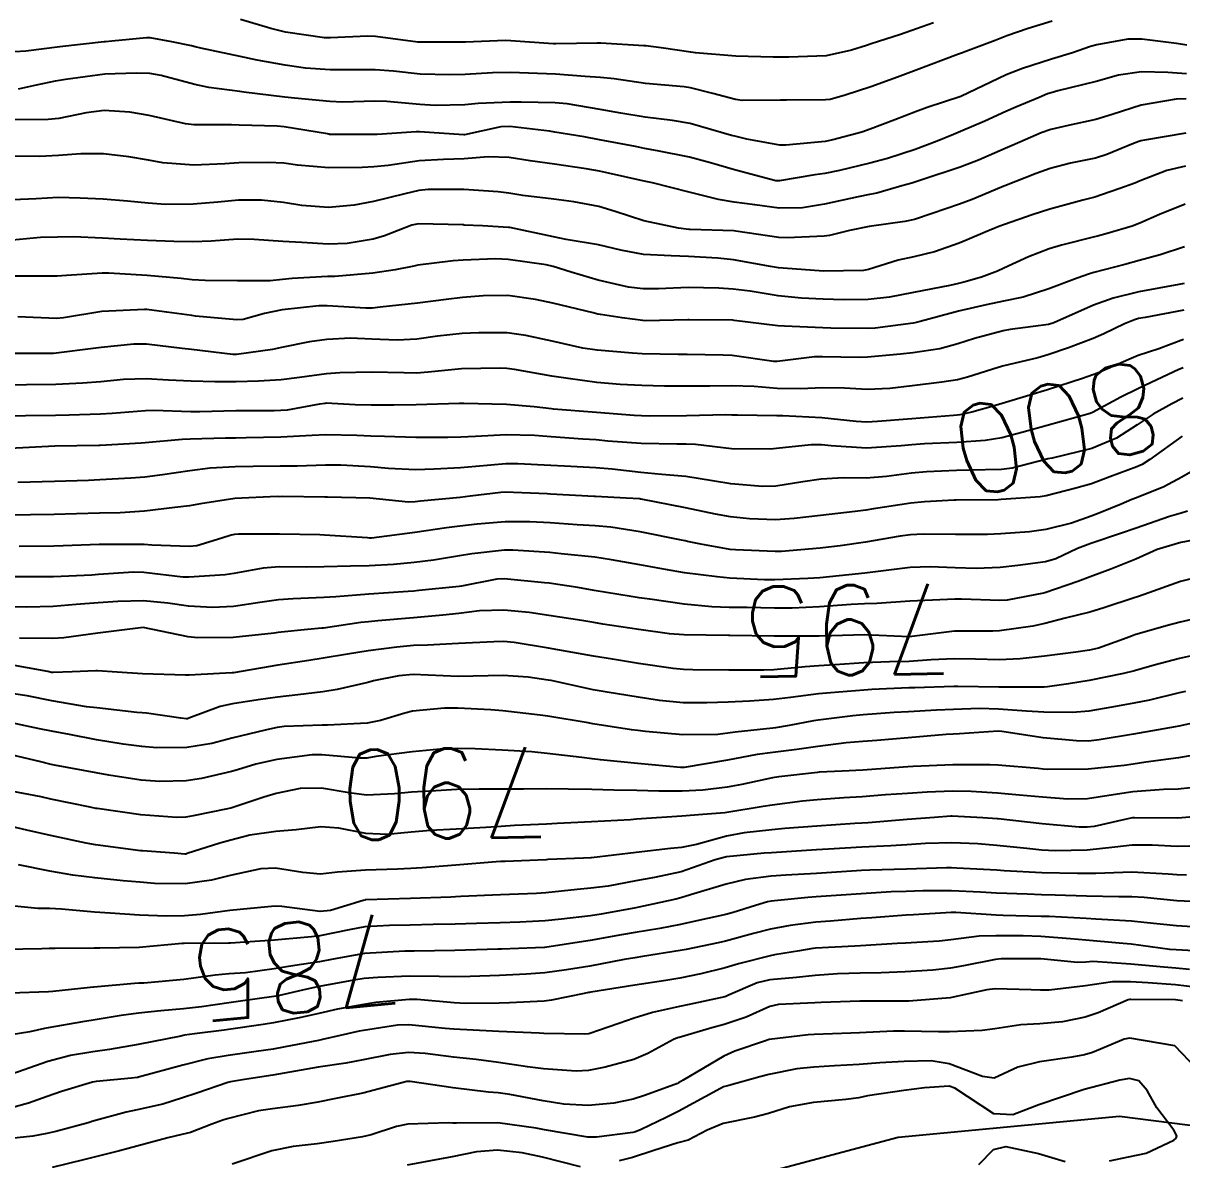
# Model space of a CAD drawing. Header units: metres. Extents: x 307586 to 320046, y 7427249 to 7434250.
# Drawn here: x 319372 to 319423.4, y 7429033.7 to 7429084.1 of the extents above; entities that cross this region are included whole.
import ezdxf
from ezdxf.enums import TextEntityAlignment as Align

# ---------------------------------------------------------------- set-up
doc = ezdxf.new("R2010")
doc.units = ezdxf.units.M
doc.header["$MEASUREMENT"] = 0
for name, color, linetype in [('Cotas', 45, 'Continuous'), ('Curvas de Nivel 1m', 11, 'Continuous'), ('Curvas de Nivel 5m', 15, 'Continuous'), ('Hidrografia', 140, 'Continuous')]:
    doc.layers.add(name, color=color, linetype=linetype)
doc.styles.add('Style-STANDARD', font='STANDARD.shx')

msp = doc.modelspace()

# ---------------------------------------------------------------- linework, layer by layer
at = {"layer": 'Curvas de Nivel 1m', "flags": 128}
for points, elevation in [([(319417.654, 7429084.199), (319416.594, 7429083.885), (319415.644, 7429083.554), (319415.133, 7429083.355), (319413.831, 7429082.867), (319413.632, 7429082.793), (319413.503, 7429082.743), (319411.624, 7429082.034), (319410.798, 7429081.722), (319409.617, 7429081.29), (319408.475, 7429080.927), (319407.81, 7429080.737), (319407.609, 7429080.709), (319405.869, 7429080.697), (319405.609, 7429080.694), (319403.905, 7429080.689), (319403.609, 7429080.736), (319402.603, 7429081), (319401.615, 7429081.247), (319401.339, 7429081.29), (319399.617, 7429081.446), (319398.219, 7429081.651), (319397.619, 7429081.703), (319396.938, 7429081.748), (319395.621, 7429081.852), (319394.428, 7429081.905), (319393.621, 7429081.923), (319392.828, 7429081.91), (319391.62, 7429081.841), (319390.937, 7429081.82), (319389.62, 7429081.858), (319388.434, 7429081.981), (319387.622, 7429082.051), (319386.76, 7429082.05), (319385.621, 7429082.053), (319384.528, 7429082.123), (319383.623, 7429082.246), (319382.389, 7429082.479), (319381.627, 7429082.638), (319379.884, 7429083.014), (319379.631, 7429083.072), (319379.465, 7429083.107), (319378.595, 7429083.286), (319377.635, 7429083.464), (319377.468, 7429083.468), (319375.937, 7429083.317), (319375.66, 7429083.292), (319375.633, 7429083.292), (319375.598, 7429083.286), (319373.63, 7429083.065), (319372.122, 7429082.871), (319371.628, 7429082.846)], 812), ([(319412.401, 7429084.133), (319411.648, 7429083.872), (319410.929, 7429083.612), (319409.637, 7429083.193), (319409.419, 7429083.13), (319408.76, 7429082.923), (319407.63, 7429082.671), (319405.977, 7429082.609), (319405.629, 7429082.614), (319405.279, 7429082.615), (319403.63, 7429082.649), (319401.841, 7429082.797), (319401.631, 7429082.827), (319400.306, 7429083.023), (319399.634, 7429083.112), (319399.549, 7429083.116), (319397.635, 7429083.228), (319397.466, 7429083.232), (319395.635, 7429083.196), (319395.518, 7429083.198), (319393.636, 7429083.339), (319393.408, 7429083.341), (319391.635, 7429083.28), (319391.491, 7429083.276), (319389.635, 7429083.269), (319389.511, 7429083.276), (319387.638, 7429083.531), (319387.285, 7429083.537), (319385.637, 7429083.46), (319385.371, 7429083.47), (319383.64, 7429083.722), (319382.997, 7429083.882), (319381.648, 7429084.276)], 813), ([(319423.639, 7429083.148), (319423.172, 7429083.215), (319421.642, 7429083.408), (319421.015, 7429083.404), (319419.638, 7429083.151), (319419.357, 7429083.075), (319418.558, 7429082.806), (319417.63, 7429082.518), (319416.346, 7429082.112), (319415.623, 7429081.825), (319413.613, 7429080.86), (319412.117, 7429080.371), (319411.602, 7429080.181), (319410.674, 7429079.822), (319409.59, 7429079.411), (319409.218, 7429079.286), (319407.928, 7429078.935), (319407.582, 7429078.873), (319405.84, 7429078.698), (319405.58, 7429078.704), (319404.12, 7429078.975), (319403.585, 7429079.098), (319403.429, 7429079.139), (319401.593, 7429079.663), (319400.819, 7429079.794), (319399.597, 7429079.952), (319398.517, 7429080.128), (319397.601, 7429080.288), (319396.145, 7429080.535), (319395.605, 7429080.585), (319394.099, 7429080.61), (319393.605, 7429080.612), (319392.184, 7429080.545), (319391.603, 7429080.494), (319390.279, 7429080.467), (319389.603, 7429080.511), (319388.139, 7429080.638), (319387.605, 7429080.649), (319386.185, 7429080.614), (319385.604, 7429080.634), (319384.045, 7429080.784), (319383.607, 7429080.838), (319381.8, 7429081.059), (319381.61, 7429081.081), (319380.24, 7429081.264), (319379.614, 7429081.388), (319378.127, 7429081.801), (319377.619, 7429081.882), (319377.022, 7429081.902), (319375.618, 7429081.859), (319373.884, 7429081.614), (319373.615, 7429081.573), (319373.425, 7429081.542), (319372.583, 7429081.36), (319371.786, 7429081.193)], 811), ([(319423.613, 7429080.765), (319423.163, 7429080.747), (319421.61, 7429080.477), (319420.322, 7429080.066), (319419.603, 7429079.835), (319418.365, 7429079.573), (319417.599, 7429079.401), (319417.171, 7429079.25), (319416.22, 7429078.834), (319415.78, 7429078.639), (319415.58, 7429078.55), (319414.392, 7429078.034), (319413.572, 7429077.721), (319411.834, 7429077.154), (319411.565, 7429077.064), (319411.433, 7429077.023), (319410.996, 7429076.896), (319409.888, 7429076.578), (319409.559, 7429076.507), (319409.047, 7429076.407), (319407.554, 7429076.08), (319406.578, 7429075.924), (319405.552, 7429075.914), (319404.475, 7429076.05), (319403.555, 7429076.176), (319402.852, 7429076.286), (319401.559, 7429076.618), (319399.934, 7429077.026), (319399.564, 7429077.111), (319397.977, 7429077.464), (319397.568, 7429077.547), (319396.981, 7429077.654), (319395.571, 7429077.867), (319394.492, 7429078.011), (319393.573, 7429078.149), (319392.638, 7429078.184), (319391.573, 7429078.1), (319390.646, 7429078.065), (319389.571, 7429078.001), (319388.204, 7429077.805), (319387.568, 7429077.738), (319387.038, 7429077.716), (319385.568, 7429077.69), (319384.168, 7429077.82), (319383.57, 7429077.9), (319382.873, 7429077.934), (319381.57, 7429077.921), (319380.944, 7429077.881), (319379.568, 7429077.812), (319378.196, 7429077.917), (319377.57, 7429078.031), (319376.696, 7429078.185), (319375.573, 7429078.319), (319374.558, 7429078.321), (319373.572, 7429078.251), (319372.724, 7429078.206), (319371.571, 7429078.217)], 809), ([(319423.598, 7429079.243), (319421.755, 7429078.928), (319421.594, 7429078.896), (319421.5, 7429078.865), (319421.271, 7429078.773), (319420.086, 7429078.284), (319419.583, 7429078.131), (319418.481, 7429077.905), (319417.576, 7429077.667), (319416.954, 7429077.441), (319415.564, 7429076.905), (319415.517, 7429076.887), (319415.409, 7429076.842), (319414.118, 7429076.294), (319413.555, 7429076.082), (319412.34, 7429075.667), (319411.548, 7429075.409), (319411.126, 7429075.315), (319409.545, 7429075.094), (319408.664, 7429074.923), (319407.775, 7429074.701), (319407.539, 7429074.666), (319405.903, 7429074.591), (319405.538, 7429074.611), (319403.629, 7429074.891), (319403.542, 7429074.899), (319401.593, 7429074.959), (319401.542, 7429074.964), (319401.084, 7429075.015), (319399.546, 7429075.34), (319398.267, 7429075.766), (319397.552, 7429075.979), (319396.437, 7429076.188), (319395.555, 7429076.302), (319394.177, 7429076.474), (319393.558, 7429076.568), (319393.08, 7429076.629), (319391.559, 7429076.733), (319389.971, 7429076.733), (319389.558, 7429076.686), (319388.939, 7429076.542), (319387.553, 7429076.205), (319386.696, 7429076.044), (319385.55, 7429075.932), (319384.368, 7429076.029), (319383.552, 7429076.163), (319382.571, 7429076.257), (319381.553, 7429076.257), (319380.636, 7429076.175), (319379.551, 7429076.078), (319378.323, 7429076.066), (319377.545, 7429076.131), (319376.632, 7429076.224), (319375.548, 7429076.304), (319374.53, 7429076.353), (319373.548, 7429076.375), (319372.574, 7429076.328), (319371.547, 7429076.281)], 808), ([(319423.578, 7429077.767), (319422.754, 7429077.574), (319421.568, 7429077.113), (319421.324, 7429077.015), (319420.658, 7429076.779), (319419.854, 7429076.493), (319419.559, 7429076.401), (319419.02, 7429076.261), (319417.553, 7429075.859), (319416.773, 7429075.606), (319415.546, 7429075.187), (319415.293, 7429075.095), (319414.684, 7429074.849), (319413.89, 7429074.504), (319413.535, 7429074.352), (319412.443, 7429073.963), (319411.526, 7429073.747), (319410.823, 7429073.597), (319409.517, 7429073.181), (319409.287, 7429073.143), (319407.516, 7429073.118), (319407.329, 7429073.129), (319405.518, 7429073.267), (319405.162, 7429073.32), (319403.522, 7429073.61), (319402.829, 7429073.685), (319401.524, 7429073.766), (319400.75, 7429073.792), (319399.525, 7429073.847), (319398.523, 7429074.05), (319397.531, 7429074.28), (319396.09, 7429074.519), (319395.536, 7429074.628), (319393.591, 7429075.05), (319393.542, 7429075.055), (319392.384, 7429075.117), (319391.573, 7429075.159), (319391.543, 7429075.161), (319391.512, 7429075.161), (319389.544, 7429075.21), (319389.243, 7429075.154), (319388.033, 7429074.674), (319387.533, 7429074.537), (319386.378, 7429074.344), (319385.53, 7429074.31), (319384.362, 7429074.38), (319383.531, 7429074.422), (319382.253, 7429074.518), (319381.532, 7429074.539), (319380.35, 7429074.442), (319379.53, 7429074.407), (319378.68, 7429074.432), (319377.525, 7429074.469), (319376.312, 7429074.525), (319375.525, 7429074.573), (319374.231, 7429074.628), (319373.526, 7429074.626), (319372.778, 7429074.604), (319371.524, 7429074.493)], 807), ([(319423.556, 7429076.08), (319422.424, 7429075.629), (319421.548, 7429075.238), (319421.208, 7429075.111), (319420.104, 7429074.784), (319419.666, 7429074.664), (319419.541, 7429074.636), (319418.08, 7429074.266), (319417.532, 7429074.102), (319416.608, 7429073.748), (319415.519, 7429073.251), (319415.241, 7429073.118), (319414.522, 7429072.85), (319413.745, 7429072.623), (319413.51, 7429072.566), (319413.121, 7429072.478), (319411.506, 7429072.164), (319410.443, 7429071.961), (319409.502, 7429071.852), (319408.413, 7429071.838), (319407.502, 7429071.863), (319406.54, 7429071.912), (319405.503, 7429072.018), (319404.259, 7429072.219), (319403.506, 7429072.315), (319402.873, 7429072.356), (319401.507, 7429072.384), (319400.2, 7429072.33), (319399.506, 7429072.325), (319398.869, 7429072.402), (319397.509, 7429072.71), (319396.317, 7429073.072), (319395.516, 7429073.317), (319395.214, 7429073.386), (319393.521, 7429073.636), (319392.967, 7429073.662), (319391.52, 7429073.598), (319391.085, 7429073.569), (319389.516, 7429073.373), (319389.331, 7429073.338), (319388.511, 7429073.165), (319387.511, 7429073.018), (319385.825, 7429072.882), (319385.51, 7429072.869), (319383.934, 7429072.791), (319383.508, 7429072.737), (319382.962, 7429072.683), (319381.507, 7429072.685), (319380.077, 7429072.695), (319379.508, 7429072.729), (319379.017, 7429072.786), (319377.509, 7429072.914), (319375.799, 7429073.028), (319375.51, 7429073.028), (319373.922, 7429072.923), (319373.508, 7429072.896), (319373.046, 7429072.885), (319371.508, 7429072.896)], 806), ([(319423.511, 7429072.563), (319423.288, 7429072.52), (319421.507, 7429072.19), (319420.368, 7429071.918), (319419.501, 7429071.601), (319417.733, 7429070.816), (319417.492, 7429070.748), (319415.8, 7429070.525), (319415.487, 7429070.465), (319414.211, 7429070.124), (319413.478, 7429069.89), (319412.678, 7429069.669), (319411.472, 7429069.484), (319410.938, 7429069.429), (319409.469, 7429069.298), (319409.098, 7429069.286), (319407.469, 7429069.317), (319407.109, 7429069.303), (319405.465, 7429069.106), (319405.318, 7429069.109), (319403.469, 7429069.362), (319403.068, 7429069.387), (319401.469, 7429069.414), (319401.066, 7429069.417), (319399.469, 7429069.445), (319399.039, 7429069.467), (319397.471, 7429069.599), (319396.837, 7429069.702), (319395.477, 7429070.003), (319394.31, 7429070.263), (319393.482, 7429070.375), (319392.221, 7429070.38), (319391.481, 7429070.347), (319390.391, 7429070.229), (319389.477, 7429070.101), (319388.59, 7429070.049), (319387.477, 7429070.097), (319386.53, 7429070.136), (319385.476, 7429070.083), (319384.705, 7429069.977), (319383.47, 7429069.719), (319383.061, 7429069.634), (319381.465, 7429069.42), (319381.298, 7429069.419), (319379.468, 7429069.636), (319379.059, 7429069.686), (319377.471, 7429069.866), (319376.912, 7429069.865), (319375.469, 7429069.722), (319375.115, 7429069.677), (319373.465, 7429069.473), (319373.342, 7429069.465), (319371.464, 7429069.456)], 804), ([(319423.499, 7429071.38), (319421.79, 7429071.06), (319421.495, 7429071.007), (319421.309, 7429070.958), (319420.874, 7429070.776), (319419.948, 7429070.325), (319419.486, 7429070.131), (319418.384, 7429069.714), (319417.472, 7429069.393), (319417.024, 7429069.27), (319415.464, 7429068.903), (319415.416, 7429068.888), (319415.267, 7429068.842), (319413.91, 7429068.404), (319413.457, 7429068.29), (319412.767, 7429068.182), (319411.454, 7429068.017), (319410.452, 7429067.901), (319409.452, 7429067.863), (319408.451, 7429067.923), (319407.453, 7429067.938), (319406.509, 7429067.892), (319405.452, 7429067.911), (319404.436, 7429067.987), (319403.453, 7429068.019), (319402.465, 7429068.007), (319401.453, 7429068.005), (319400.459, 7429068.014), (319399.453, 7429068.036), (319398.496, 7429068.087), (319397.454, 7429068.178), (319396.186, 7429068.342), (319395.457, 7429068.454), (319393.806, 7429068.75), (319393.46, 7429068.793), (319393.166, 7429068.811), (319391.459, 7429068.781), (319389.973, 7429068.629), (319389.457, 7429068.588), (319388.897, 7429068.598), (319387.457, 7429068.629), (319386.056, 7429068.595), (319385.456, 7429068.55), (319384.27, 7429068.397), (319383.454, 7429068.292), (319382.444, 7429068.227), (319381.452, 7429068.204), (319380.505, 7429068.207), (319379.452, 7429068.226), (319378.447, 7429068.28), (319377.453, 7429068.341), (319376.456, 7429068.307), (319375.452, 7429068.207), (319374.64, 7429068.139), (319373.45, 7429068.085), (319372.156, 7429068.065), (319371.45, 7429068.06)], 803), ([(319423.486, 7429070.081), (319422.395, 7429069.669), (319421.479, 7429069.364), (319421.056, 7429069.195), (319420.11, 7429068.784), (319419.666, 7429068.592), (319419.469, 7429068.509), (319419.014, 7429068.345), (319417.453, 7429067.846), (319416.667, 7429067.611), (319415.447, 7429067.238), (319415.143, 7429067.146), (319414.094, 7429066.853), (319413.57, 7429066.731), (319413.441, 7429066.716), (319413.287, 7429066.708), (319411.44, 7429066.558), (319409.905, 7429066.438), (319409.438, 7429066.415), (319408.966, 7429066.445), (319407.44, 7429066.602), (319405.712, 7429066.685), (319405.44, 7429066.687), (319403.703, 7429066.715), (319403.44, 7429066.728), (319403.188, 7429066.731), (319401.44, 7429066.697), (319399.786, 7429066.68), (319399.439, 7429066.685), (319399.115, 7429066.71), (319397.441, 7429066.841), (319395.536, 7429066.985), (319395.442, 7429066.997), (319394.671, 7429067.088), (319393.444, 7429067.201), (319391.556, 7429067.24), (319391.444, 7429067.239), (319391.343, 7429067.232), (319389.443, 7429067.184), (319388.443, 7429067.165), (319387.443, 7429067.166), (319386.735, 7429067.187), (319385.443, 7429067.251), (319385.399, 7429067.244), (319385.157, 7429067.203), (319383.71, 7429066.947), (319383.44, 7429066.924), (319383.135, 7429066.92), (319381.44, 7429066.911), (319379.841, 7429066.864), (319379.437, 7429066.863), (319377.802, 7429066.93), (319377.437, 7429066.919), (319375.952, 7429066.798), (319375.435, 7429066.771), (319374.045, 7429066.723), (319373.433, 7429066.71), (319372.101, 7429066.692), (319371.433, 7429066.679)], 802), ([(319423.474, 7429068.821), (319423.278, 7429068.743), (319422.06, 7429068.165), (319421.46, 7429067.889), (319420.707, 7429067.525), (319419.444, 7429066.836), (319419.34, 7429066.792), (319417.437, 7429066.265), (319416.309, 7429065.956), (319415.432, 7429065.722), (319414.683, 7429065.594), (319413.429, 7429065.512), (319411.992, 7429065.445), (319411.428, 7429065.405), (319410.962, 7429065.361), (319409.426, 7429065.263), (319407.85, 7429065.356), (319407.427, 7429065.398), (319406.974, 7429065.398), (319405.426, 7429065.24), (319405.169, 7429065.219), (319403.425, 7429065.234), (319401.836, 7429065.413), (319401.427, 7429065.436), (319401.011, 7429065.43), (319399.427, 7429065.459), (319397.949, 7429065.574), (319397.429, 7429065.621), (319396.832, 7429065.663), (319395.43, 7429065.766), (319394.697, 7429065.821), (319393.43, 7429065.849), (319392.079, 7429065.77), (319391.429, 7429065.741), (319390.839, 7429065.725), (319389.429, 7429065.724), (319388.03, 7429065.772), (319387.429, 7429065.791), (319386.801, 7429065.815), (319385.429, 7429065.845), (319384.823, 7429065.812), (319383.428, 7429065.742), (319381.897, 7429065.712), (319381.427, 7429065.707), (319380.987, 7429065.694), (319379.419, 7429065.659), (319379.052, 7429065.642), (319377.416, 7429065.499), (319377.231, 7429065.486), (319375.414, 7429065.374), (319375.358, 7429065.376), (319373.413, 7429065.34), (319371.412, 7429065.238)], 801), ([(319423.433, 7429065.796), (319422.002, 7429064.761), (319421.648, 7429064.538), (319421.418, 7429064.436), (319420.213, 7429063.98), (319419.406, 7429063.681), (319418.716, 7429063.487), (319417.398, 7429063.143), (319417.122, 7429063.098), (319415.395, 7429062.975), (319415.266, 7429062.97), (319413.394, 7429062.952), (319413.309, 7429062.947), (319411.99, 7429062.881), (319411.392, 7429062.821), (319409.736, 7429062.56), (319409.389, 7429062.501), (319408.913, 7429062.442), (319407.386, 7429062.271), (319406.207, 7429062.13), (319405.384, 7429062.081), (319404.23, 7429062.126), (319403.385, 7429062.206), (319402.718, 7429062.321), (319401.389, 7429062.602), (319399.429, 7429062.993), (319399.393, 7429063.001), (319399.366, 7429063.004), (319398.759, 7429063.04), (319397.394, 7429063.109), (319397.341, 7429063.113), (319395.395, 7429063.221), (319395.249, 7429063.227), (319393.396, 7429063.305), (319393.203, 7429063.296), (319391.831, 7429063.123), (319391.392, 7429063.073), (319389.633, 7429062.905), (319389.39, 7429062.878), (319389.104, 7429062.868), (319387.391, 7429063.034), (319385.512, 7429063.078), (319385.392, 7429063.077), (319383.506, 7429063.105), (319383.392, 7429063.103), (319383.276, 7429063.106), (319381.391, 7429063.02), (319379.871, 7429062.782), (319379.387, 7429062.693), (319378.725, 7429062.619), (319377.385, 7429062.468), (319376.304, 7429062.391), (319375.383, 7429062.366), (319374.375, 7429062.338), (319373.383, 7429062.313), (319372.323, 7429062.296), (319371.382, 7429062.282)], 799), ([(319423.903, 7429064.248), (319423.411, 7429063.964), (319422.61, 7429063.547), (319421.397, 7429063.057), (319421.189, 7429062.979), (319420.729, 7429062.777), (319419.781, 7429062.394), (319419.387, 7429062.244), (319418.517, 7429061.936), (319417.381, 7429061.641), (319416.661, 7429061.547), (319415.379, 7429061.46), (319414.792, 7429061.433), (319413.379, 7429061.423), (319411.939, 7429061.442), (319411.378, 7429061.414), (319410.923, 7429061.349), (319409.375, 7429061.086), (319408.259, 7429060.927), (319407.478, 7429060.832), (319407.371, 7429060.821), (319405.65, 7429060.676), (319405.369, 7429060.669), (319403.606, 7429060.741), (319403.37, 7429060.763), (319402.07, 7429061), (319401.483, 7429061.118), (319401.374, 7429061.141), (319401.213, 7429061.173), (319399.378, 7429061.538), (319398.079, 7429061.749), (319397.38, 7429061.813), (319396.587, 7429061.862), (319395.382, 7429061.94), (319394.481, 7429061.99), (319393.382, 7429061.993), (319392.149, 7429061.887), (319391.38, 7429061.799), (319390.792, 7429061.723), (319389.377, 7429061.516), (319387.465, 7429061.27), (319387.374, 7429061.269), (319387.282, 7429061.273), (319385.375, 7429061.395), (319385.171, 7429061.406), (319383.375, 7429061.448), (319381.562, 7429061.434), (319381.375, 7429061.423), (319381.23, 7429061.396), (319380.814, 7429061.256), (319379.707, 7429060.928), (319379.367, 7429060.888), (319377.704, 7429060.959), (319377.368, 7429060.976), (319375.698, 7429060.987), (319375.368, 7429060.981), (319373.782, 7429060.92), (319373.367, 7429060.914), (319371.831, 7429060.898)], 798), ([(319423.669, 7429062.458), (319423.389, 7429062.378), (319422.861, 7429062.221), (319421.382, 7429061.711), (319420.686, 7429061.47), (319419.375, 7429061.031), (319418.79, 7429060.799), (319417.831, 7429060.348), (319417.364, 7429060.213), (319416.143, 7429060.05), (319415.36, 7429059.962), (319414.294, 7429059.915), (319413.359, 7429059.945), (319412.249, 7429059.987), (319411.359, 7429059.961), (319410.41, 7429059.847), (319409.355, 7429059.705), (319408.644, 7429059.631), (319407.351, 7429059.506), (319406.826, 7429059.47), (319405.35, 7429059.415), (319404.896, 7429059.418), (319403.351, 7429059.493), (319402.794, 7429059.546), (319401.354, 7429059.732), (319400.506, 7429059.868), (319399.359, 7429060.083), (319398.108, 7429060.302), (319397.363, 7429060.413), (319395.867, 7429060.574), (319395.366, 7429060.62), (319393.728, 7429060.736), (319393.367, 7429060.731), (319391.916, 7429060.57), (319391.363, 7429060.48), (319390.214, 7429060.288), (319389.358, 7429060.18), (319388.432, 7429060.089), (319387.356, 7429060.042), (319386.519, 7429060.025), (319385.355, 7429059.99), (319384.581, 7429059.981), (319383.354, 7429059.989), (319382.646, 7429059.939), (319381.35, 7429059.699), (319380.965, 7429059.638), (319379.347, 7429059.527), (319379.086, 7429059.535), (319377.35, 7429059.743), (319376.899, 7429059.755), (319375.348, 7429059.647), (319375.043, 7429059.628), (319373.346, 7429059.547), (319373.147, 7429059.542), (319371.346, 7429059.552)], 797), ([(319424.774, 7429061.331), (319423.376, 7429061.077), (319422.32, 7429060.756), (319421.369, 7429060.337), (319420.259, 7429059.886), (319419.354, 7429059.552), (319418.805, 7429059.344), (319417.343, 7429058.833), (319417.279, 7429058.821), (319415.66, 7429058.517), (319415.339, 7429058.491), (319413.635, 7429058.562), (319413.34, 7429058.56), (319413.02, 7429058.545), (319411.339, 7429058.471), (319409.876, 7429058.366), (319409.337, 7429058.343), (319408.736, 7429058.318), (319407.336, 7429058.209), (319406.129, 7429058.158), (319405.335, 7429058.157), (319404.123, 7429058.184), (319403.335, 7429058.191), (319402.56, 7429058.216), (319401.336, 7429058.327), (319399.813, 7429058.55), (319399.339, 7429058.622), (319398.981, 7429058.677), (319397.342, 7429058.948), (319396.613, 7429059.067), (319395.346, 7429059.261), (319395.141, 7429059.287), (319393.348, 7429059.459), (319393.013, 7429059.44), (319391.449, 7429059.128), (319391.343, 7429059.112), (319389.554, 7429058.935), (319389.341, 7429058.914), (319389.083, 7429058.896), (319387.339, 7429058.782), (319385.872, 7429058.66), (319385.337, 7429058.625), (319383.977, 7429058.573), (319383.336, 7429058.526), (319382.504, 7429058.402), (319381.333, 7429058.238), (319380.405, 7429058.187), (319379.333, 7429058.25), (319378.423, 7429058.373), (319377.335, 7429058.475), (319376.199, 7429058.446), (319375.334, 7429058.39), (319374.348, 7429058.315), (319373.332, 7429058.235), (319372.167, 7429058.194), (319371.331, 7429058.209)], 796), ([(319424.305, 7429057.764), (319423.335, 7429057.535), (319422.714, 7429057.368), (319421.326, 7429056.967), (319421.179, 7429056.917), (319420.823, 7429056.775), (319419.723, 7429056.382), (319419.318, 7429056.287), (319418.718, 7429056.2), (319417.315, 7429056.028), (319416.238, 7429055.906), (319415.313, 7429055.871), (319414.266, 7429055.898), (319413.313, 7429055.913), (319412.294, 7429055.857), (319411.312, 7429055.791), (319410.44, 7429055.771), (319409.311, 7429055.732), (319408.016, 7429055.635), (319407.309, 7429055.595), (319406.696, 7429055.559), (319405.308, 7429055.427), (319404.869, 7429055.403), (319403.307, 7429055.401), (319401.721, 7429055.418), (319401.307, 7429055.434), (319400.839, 7429055.483), (319399.31, 7429055.704), (319398.151, 7429055.888), (319397.313, 7429056.026), (319396.147, 7429056.24), (319395.316, 7429056.387), (319393.785, 7429056.628), (319393.319, 7429056.671), (319392.882, 7429056.67), (319391.317, 7429056.587), (319389.942, 7429056.518), (319389.316, 7429056.493), (319388.582, 7429056.427), (319387.314, 7429056.26), (319386.386, 7429056.115), (319385.31, 7429055.937), (319384.675, 7429055.84), (319383.307, 7429055.621), (319381.339, 7429055.286), (319381.303, 7429055.282), (319381.273, 7429055.28), (319380.714, 7429055.256), (319379.372, 7429055.189), (319379.292, 7429055.184), (319379.2, 7429055.179), (319377.292, 7429055.24), (319376.175, 7429055.311), (319375.294, 7429055.382), (319375.232, 7429055.382), (319374.176, 7429055.331), (319373.335, 7429055.297), (319373.293, 7429055.302), (319373.26, 7429055.308), (319373.101, 7429055.343), (319371.298, 7429055.679)], 794), ([(319423.979, 7429056.071), (319423.315, 7429055.924), (319422.184, 7429055.629), (319421.309, 7429055.377), (319420.828, 7429055.254), (319419.305, 7429054.953), (319418.392, 7429054.804), (319417.448, 7429054.67), (319417.3, 7429054.657), (319415.491, 7429054.647), (319415.3, 7429054.648), (319413.476, 7429054.682), (319413.3, 7429054.68), (319411.56, 7429054.625), (319411.299, 7429054.616), (319409.663, 7429054.541), (319409.297, 7429054.516), (319407.821, 7429054.406), (319407.294, 7429054.353), (319406.048, 7429054.196), (319405.29, 7429054.108), (319404.227, 7429054.033), (319403.288, 7429053.981), (319402.333, 7429053.949), (319401.287, 7429053.963), (319400.244, 7429054.065), (319399.291, 7429054.208), (319397.921, 7429054.424), (319397.295, 7429054.538), (319395.437, 7429054.942), (319395.301, 7429054.968), (319394.407, 7429055.089), (319393.304, 7429055.168), (319391.303, 7429055.13), (319389.303, 7429055.208), (319388.676, 7429055.159), (319387.547, 7429054.928), (319387.298, 7429054.865), (319385.941, 7429054.545), (319385.292, 7429054.443), (319384.194, 7429054.307), (319383.288, 7429054.208), (319382.428, 7429054.091), (319381.283, 7429053.911), (319380.742, 7429053.792), (319379.348, 7429053.269), (319379.295, 7429053.247), (319379.273, 7429053.245), (319379.246, 7429053.243), (319379, 7429053.274), (319377.471, 7429053.493), (319377.275, 7429053.507), (319377.046, 7429053.532), (319375.277, 7429053.729), (319374.817, 7429053.785), (319373.28, 7429054.039), (319372.185, 7429054.26), (319371.283, 7429054.402)], 793), ([(319423.577, 7429054.459), (319423.298, 7429054.397), (319421.973, 7429054.08), (319421.29, 7429053.939), (319420.308, 7429053.76), (319419.285, 7429053.585), (319418.561, 7429053.523), (319417.284, 7429053.541), (319416.528, 7429053.583), (319415.286, 7429053.679), (319414.43, 7429053.704), (319413.285, 7429053.664), (319412.526, 7429053.629), (319411.283, 7429053.562), (319410.656, 7429053.523), (319409.281, 7429053.425), (319408.818, 7429053.379), (319407.277, 7429053.187), (319407.066, 7429053.152), (319405.989, 7429052.953), (319405.385, 7429052.845), (319405.272, 7429052.83), (319403.59, 7429052.657), (319403.269, 7429052.607), (319402.833, 7429052.551), (319401.268, 7429052.533), (319399.612, 7429052.684), (319399.27, 7429052.723), (319398.991, 7429052.756), (319397.273, 7429053.028), (319397.079, 7429053.062), (319395.277, 7429053.362), (319394.947, 7429053.414), (319393.281, 7429053.607), (319392.75, 7429053.639), (319391.282, 7429053.724), (319390.692, 7429053.726), (319389.279, 7429053.584), (319388.93, 7429053.503), (319387.86, 7429053.171), (319387.272, 7429053.055), (319385.503, 7429052.966), (319385.271, 7429052.961), (319383.585, 7429052.901), (319383.269, 7429052.859), (319382.8, 7429052.759), (319381.264, 7429052.388), (319380.366, 7429052.155), (319379.26, 7429051.977), (319377.93, 7429051.961), (319377.26, 7429052.016), (319376.443, 7429052.126), (319375.263, 7429052.319), (319374.053, 7429052.544), (319373.266, 7429052.696), (319372.728, 7429052.808), (319371.27, 7429053.106)], 792), ([(319424.763, 7429053.242), (319423.276, 7429052.927), (319423.122, 7429052.896), (319422.368, 7429052.754), (319421.271, 7429052.562), (319419.74, 7429052.313), (319419.268, 7429052.262), (319418.736, 7429052.267), (319417.269, 7429052.41), (319415.422, 7429052.688), (319415.271, 7429052.693), (319413.554, 7429052.573), (319413.27, 7429052.564), (319412.951, 7429052.546), (319411.268, 7429052.405), (319409.884, 7429052.286), (319409.266, 7429052.241), (319408.524, 7429052.18), (319407.264, 7429052.014), (319406.33, 7429051.882), (319405.261, 7429051.757), (319404.567, 7429051.66), (319403.257, 7429051.41), (319401.332, 7429051.087), (319401.254, 7429051.082), (319401.176, 7429051.088), (319399.255, 7429051.263), (319397.621, 7429051.419), (319397.257, 7429051.468), (319396.788, 7429051.534), (319395.259, 7429051.714), (319394.571, 7429051.776), (319393.26, 7429051.852), (319392.058, 7429051.915), (319391.261, 7429051.935), (319390.503, 7429051.895), (319389.259, 7429051.783), (319387.654, 7429051.571), (319387.256, 7429051.503), (319386.946, 7429051.493), (319385.257, 7429051.642), (319384.819, 7429051.643), (319383.255, 7429051.443), (319382.331, 7429051.234), (319381.511, 7429050.984), (319381.248, 7429050.905), (319379.915, 7429050.591), (319379.241, 7429050.495), (319378.061, 7429050.468), (319377.241, 7429050.527), (319375.807, 7429050.752), (319375.246, 7429050.856), (319373.399, 7429051.19), (319373.251, 7429051.222), (319372.733, 7429051.348), (319371.527, 7429051.638)], 791), ([(319423.794, 7429050.188), (319423.247, 7429050.132), (319422.601, 7429050.108), (319421.241, 7429050.001), (319420.179, 7429049.84), (319419.236, 7429049.695), (319418.361, 7429049.678), (319417.237, 7429049.766), (319416.207, 7429049.862), (319415.24, 7429049.948), (319414.068, 7429050.025), (319413.241, 7429050.041), (319412.119, 7429049.998), (319411.239, 7429049.939), (319410.267, 7429049.871), (319409.236, 7429049.79), (319408.423, 7429049.735), (319407.234, 7429049.653), (319406.59, 7429049.589), (319405.23, 7429049.414), (319404.842, 7429049.35), (319403.224, 7429049.083), (319403.134, 7429049.072), (319402.167, 7429048.996), (319401.222, 7429048.927), (319399.437, 7429048.812), (319399.221, 7429048.793), (319398.954, 7429048.768), (319397.219, 7429048.673), (319395.698, 7429048.595), (319395.218, 7429048.571), (319393.804, 7429048.507), (319393.217, 7429048.473), (319392.533, 7429048.427), (319391.215, 7429048.354), (319390.071, 7429048.285), (319389.214, 7429048.21), (319388.155, 7429048.108), (319387.213, 7429048.151), (319386.008, 7429048.399), (319385.215, 7429048.452), (319384.112, 7429048.313), (319383.213, 7429048.253), (319382.057, 7429048.083), (319381.209, 7429047.868), (319380.73, 7429047.733), (319379.286, 7429047.269), (319379.226, 7429047.247), (319379.203, 7429047.244), (319379.175, 7429047.243), (319378.703, 7429047.278), (319377.292, 7429047.387), (319377.204, 7429047.395), (319377.098, 7429047.407), (319375.206, 7429047.659), (319374.799, 7429047.732), (319373.21, 7429048.07), (319372.165, 7429048.308), (319371.215, 7429048.534)], 789), ([(319424.978, 7429048.98), (319423.234, 7429048.842), (319421.309, 7429048.853), (319421.224, 7429048.85), (319421.156, 7429048.838), (319420.88, 7429048.773), (319419.532, 7429048.475), (319419.219, 7429048.435), (319418.862, 7429048.438), (319417.221, 7429048.58), (319415.259, 7429048.803), (319415.223, 7429048.804), (319414.59, 7429048.846), (319413.224, 7429048.923), (319413.16, 7429048.925), (319412.433, 7429048.872), (319411.222, 7429048.78), (319409.491, 7429048.636), (319409.22, 7429048.619), (319408.908, 7429048.603), (319407.218, 7429048.49), (319405.795, 7429048.376), (319405.216, 7429048.317), (319403.999, 7429048.188), (319403.214, 7429048.042), (319401.883, 7429047.674), (319401.208, 7429047.54), (319400.729, 7429047.494), (319399.206, 7429047.318), (319397.223, 7429047.08), (319397.203, 7429047.078), (319397.186, 7429047.077), (319396.863, 7429047.063), (319395.284, 7429046.997), (319395.202, 7429046.994), (319393.383, 7429046.916), (319393.201, 7429046.909), (319392.995, 7429046.897), (319391.199, 7429046.749), (319389.712, 7429046.63), (319389.197, 7429046.605), (319388.616, 7429046.578), (319387.196, 7429046.535), (319385.947, 7429046.441), (319385.194, 7429046.348), (319384.416, 7429046.429), (319383.197, 7429046.625), (319382.554, 7429046.59), (319381.189, 7429046.297), (319380.357, 7429046.087), (319379.183, 7429045.918), (319377.831, 7429045.939), (319377.183, 7429045.993), (319376.433, 7429046.058), (319375.186, 7429046.183), (319374.205, 7429046.312), (319373.19, 7429046.488), (319371.789, 7429046.767)], 788), ([(319424.339, 7429047.605), (319423.215, 7429047.574), (319422.092, 7429047.633), (319421.212, 7429047.634), (319420.443, 7429047.545), (319419.209, 7429047.424), (319417.788, 7429047.391), (319417.209, 7429047.423), (319416.541, 7429047.496), (319415.211, 7429047.632), (319414.365, 7429047.695), (319413.212, 7429047.738), (319412.045, 7429047.711), (319411.211, 7429047.654), (319410.498, 7429047.609), (319409.209, 7429047.544), (319407.741, 7429047.464), (319407.208, 7429047.428), (319406.755, 7429047.397), (319405.206, 7429047.304), (319404.884, 7429047.286), (319403.204, 7429047.121), (319402.701, 7429046.988), (319401.197, 7429046.458), (319400.014, 7429046.203), (319399.193, 7429046.057), (319397.961, 7429045.819), (319397.19, 7429045.724), (319396.585, 7429045.67), (319395.187, 7429045.523), (319394.778, 7429045.493), (319393.186, 7429045.429), (319391.426, 7429045.367), (319391.185, 7429045.354), (319390.978, 7429045.339), (319389.184, 7429045.274), (319387.213, 7429045.209), (319387.183, 7429045.208), (319387.159, 7429045.204), (319387.088, 7429045.181), (319385.636, 7429044.735), (319385.175, 7429044.696), (319383.475, 7429044.921), (319383.179, 7429044.934), (319382.863, 7429044.91), (319381.168, 7429044.734), (319379.863, 7429044.566), (319379.165, 7429044.506), (319378.368, 7429044.485), (319377.165, 7429044.534), (319375.858, 7429044.621), (319375.166, 7429044.671), (319373.699, 7429044.803), (319373.168, 7429044.826), (319372.647, 7429044.827), (319371.169, 7429044.972)], 787), ([(319423.624, 7429046.31), (319423.199, 7429046.316), (319422.807, 7429046.354), (319421.2, 7429046.441), (319419.6, 7429046.384), (319419.199, 7429046.378), (319418.789, 7429046.386), (319417.199, 7429046.409), (319415.53, 7429046.506), (319415.2, 7429046.53), (319413.434, 7429046.624), (319413.201, 7429046.637), (319412.971, 7429046.634), (319411.2, 7429046.579), (319409.577, 7429046.528), (319409.199, 7429046.509), (319408.762, 7429046.48), (319407.197, 7429046.387), (319405.845, 7429046.305), (319405.196, 7429046.257), (319404.052, 7429046.114), (319403.192, 7429045.909), (319401.616, 7429045.432), (319401.186, 7429045.295), (319400.961, 7429045.237), (319399.938, 7429045.022), (319399.319, 7429044.891), (319399.18, 7429044.865), (319397.649, 7429044.58), (319397.175, 7429044.508), (319395.888, 7429044.357), (319395.171, 7429044.286), (319394.039, 7429044.223), (319393.169, 7429044.193), (319392.119, 7429044.165), (319391.168, 7429044.141), (319390.194, 7429044.114), (319389.167, 7429044.09), (319388.253, 7429044.077), (319387.165, 7429044.013), (319386.471, 7429043.879), (319385.159, 7429043.615), (319384.791, 7429043.571), (319383.156, 7429043.429), (319381.199, 7429043.295), (319381.153, 7429043.294), (319381.115, 7429043.288), (319379.153, 7429043.277), (319379.06, 7429043.271), (319377.151, 7429043.105), (319375.398, 7429043.07), (319375.15, 7429043.071), (319373.427, 7429043.061), (319373.15, 7429043.052), (319372.837, 7429043.032), (319371.149, 7429043.015)], 786), ([(319423.887, 7429044.018), (319423.173, 7429044.061), (319421.728, 7429044.209), (319421.175, 7429044.26), (319419.599, 7429044.363), (319419.177, 7429044.384), (319417.524, 7429044.469), (319417.178, 7429044.48), (319415.493, 7429044.522), (319415.178, 7429044.534), (319413.386, 7429044.652), (319413.18, 7429044.653), (319411.513, 7429044.55), (319411.178, 7429044.529), (319409.661, 7429044.42), (319409.175, 7429044.383), (319407.831, 7429044.273), (319407.172, 7429044.216), (319406.039, 7429044.082), (319405.167, 7429043.916), (319404.414, 7429043.718), (319403.159, 7429043.377), (319402.84, 7429043.302), (319401.42, 7429043.006), (319401.152, 7429042.958), (319399.481, 7429042.695), (319399.149, 7429042.644), (319398.672, 7429042.561), (319397.145, 7429042.276), (319396.113, 7429042.1), (319395.142, 7429041.978), (319394.316, 7429041.914), (319393.141, 7429041.858), (319391.836, 7429041.816), (319391.14, 7429041.796), (319390.467, 7429041.81), (319389.14, 7429041.831), (319387.739, 7429041.771), (319387.138, 7429041.717), (319386.679, 7429041.643), (319385.135, 7429041.369), (319384.995, 7429041.34), (319384.395, 7429041.207), (319383.376, 7429040.97), (319383.128, 7429040.925), (319381.646, 7429040.721), (319381.124, 7429040.642), (319379.922, 7429040.461), (319379.119, 7429040.372), (319378.112, 7429040.291), (319377.116, 7429040.184), (319376.344, 7429040.078), (319375.111, 7429039.88), (319374.636, 7429039.799), (319373.106, 7429039.528), (319372.946, 7429039.502), (319372.297, 7429039.352), (319371.101, 7429039.17)], 784), ([(319424.979, 7429042.898), (319423.157, 7429042.99), (319422.886, 7429043.015), (319421.16, 7429043.239), (319420.64, 7429043.296), (319419.162, 7429043.423), (319418.48, 7429043.483), (319417.165, 7429043.592), (319416.372, 7429043.621), (319415.165, 7429043.619), (319414.416, 7429043.595), (319413.162, 7429043.442), (319412.645, 7429043.383), (319411.159, 7429043.296), (319410.78, 7429043.273), (319409.157, 7429043.171), (319408.91, 7429043.16), (319407.155, 7429043.062), (319407.043, 7429043.053), (319406.443, 7429042.947), (319405.342, 7429042.767), (319405.151, 7429042.734), (319403.744, 7429042.377), (319403.145, 7429042.195), (319402.075, 7429041.929), (319401.14, 7429041.739), (319400.517, 7429041.638), (319399.137, 7429041.433), (319397.194, 7429041.119), (319397.133, 7429041.107), (319397.092, 7429041.101), (319396.89, 7429041.062), (319395.451, 7429040.754), (319395.127, 7429040.718), (319393.582, 7429040.639), (319393.126, 7429040.63), (319391.631, 7429040.617), (319391.126, 7429040.637), (319389.487, 7429040.787), (319389.128, 7429040.792), (319387.644, 7429040.653), (319387.124, 7429040.576), (319385.954, 7429040.358), (319385.118, 7429040.176), (319384.323, 7429039.999), (319383.111, 7429039.759), (319382.652, 7429039.685), (319381.106, 7429039.46), (319380.922, 7429039.435), (319379.603, 7429039.265), (319379.167, 7429039.205), (319379.102, 7429039.192), (319378.996, 7429039.165), (319377.098, 7429038.795), (319375.834, 7429038.575), (319375.094, 7429038.473), (319374.109, 7429038.313), (319373.09, 7429038.042), (319371.201, 7429037.368)], 783), ([(319423.76, 7429042.121), (319423.147, 7429042.175), (319422.623, 7429042.223), (319421.149, 7429042.352), (319419.466, 7429042.47), (319419.15, 7429042.452), (319418.792, 7429042.438), (319417.151, 7429042.588), (319415.398, 7429042.59), (319415.15, 7429042.564), (319413.724, 7429042.278), (319413.146, 7429042.177), (319412.372, 7429042.098), (319411.144, 7429042.022), (319410.073, 7429041.971), (319409.143, 7429041.952), (319408.143, 7429041.926), (319407.142, 7429041.852), (319406.315, 7429041.774), (319405.14, 7429041.668), (319404.571, 7429041.534), (319403.3, 7429040.978), (319403.185, 7429040.927), (319403.132, 7429040.907), (319401.556, 7429040.574), (319401.125, 7429040.483), (319399.932, 7429040.211), (319399.117, 7429039.957), (319398.429, 7429039.724), (319397.106, 7429039.272), (319396.919, 7429039.249), (319395.106, 7429039.285), (319394.893, 7429039.295), (319393.107, 7429039.368), (319392.829, 7429039.382), (319391.108, 7429039.472), (319390.733, 7429039.51), (319389.111, 7429039.67), (319388.615, 7429039.653), (319387.107, 7429039.422), (319386.906, 7429039.382), (319386.068, 7429039.19), (319385.291, 7429039.009), (319385.101, 7429038.969), (319383.629, 7429038.683), (319383.097, 7429038.589), (319382.34, 7429038.476), (319381.093, 7429038.305), (319380.2, 7429038.151), (319379.089, 7429037.883), (319377.123, 7429037.339), (319377.083, 7429037.328), (319377.057, 7429037.326), (319376.811, 7429037.303), (319375.24, 7429037.159), (319375.08, 7429037.127), (319373.699, 7429036.708), (319373.07, 7429036.487), (319372.231, 7429036.187), (319371.06, 7429035.868)], 782), ([(319424.6, 7429041.263), (319423.14, 7429041.441), (319421.906, 7429041.523), (319421.141, 7429041.573), (319420.344, 7429041.575), (319419.139, 7429041.399), (319417.532, 7429041.21), (319417.137, 7429041.204), (319416.736, 7429041.225), (319415.137, 7429041.26), (319414.761, 7429041.22), (319413.133, 7429040.86), (319411.297, 7429040.721), (319411.13, 7429040.714), (319409.321, 7429040.717), (319409.13, 7429040.714), (319407.412, 7429040.653), (319407.129, 7429040.646), (319405.513, 7429040.57), (319405.126, 7429040.473), (319404.076, 7429040.013), (319403.114, 7429039.688), (319402.561, 7429039.538), (319401.104, 7429039.11), (319401.03, 7429039.084), (319400.864, 7429039.012), (319399.725, 7429038.396), (319399.094, 7429038.129), (319397.831, 7429037.79), (319397.089, 7429037.635), (319396.544, 7429037.609), (319395.089, 7429037.715), (319394.379, 7429037.798), (319393.092, 7429038.001), (319392.109, 7429038.13), (319391.094, 7429038.235), (319389.843, 7429038.395), (319389.096, 7429038.436), (319388.28, 7429038.348), (319387.092, 7429038.109), (319386.313, 7429037.966), (319385.089, 7429037.783), (319384.591, 7429037.702), (319383.085, 7429037.436), (319381.816, 7429037.239), (319381.196, 7429037.133), (319381.081, 7429037.104), (319379.701, 7429036.636), (319379.07, 7429036.422), (319378.197, 7429036.152), (319377.062, 7429035.896), (319376.574, 7429035.791), (319375.054, 7429035.373), (319375.014, 7429035.36), (319374.881, 7429035.322), (319373.453, 7429034.932), (319373.048, 7429034.842), (319372.429, 7429034.732), (319371.045, 7429034.581)], 781), ([(319425.022, 7429036.721), (319423.103, 7429038.74), (319421.107, 7429039.069), (319420.85, 7429039.029), (319420.268, 7429038.778), (319419.448, 7429038.438), (319419.098, 7429038.335), (319418.533, 7429038.234), (319417.095, 7429038.029), (319416.141, 7429037.781), (319415.088, 7429037.306), (319414.563, 7429037.371), (319413.094, 7429037.943), (319412.286, 7429038.064), (319411.094, 7429038.034), (319410.014, 7429037.981), (319409.093, 7429037.903), (319408.01, 7429037.844), (319407.091, 7429037.795), (319406.33, 7429037.708), (319405.088, 7429037.467), (319404.687, 7429037.364), (319403.315, 7429036.978), (319403.133, 7429036.929), (319403.082, 7429036.91), (319402.944, 7429036.845), (319401.071, 7429035.823), (319400.526, 7429035.558), (319399.425, 7429035.026), (319399.175, 7429034.915), (319399.061, 7429034.883), (319397.437, 7429034.675), (319397.057, 7429034.675), (319395.14, 7429035.001), (319395.062, 7429035.018), (319394.765, 7429035.083), (319393.065, 7429035.311), (319391.234, 7429035.297), (319391.065, 7429035.302), (319390.88, 7429035.317), (319389.064, 7429035.257), (319388.571, 7429035.157), (319387.442, 7429034.79), (319387.056, 7429034.695), (319385.76, 7429034.486), (319385.051, 7429034.388), (319383.989, 7429034.265), (319383.041, 7429034.068), (319381.279, 7429033.49)], 779), ([(319420.2, 7429033.624), (319421.048, 7429033.802), (319421.833, 7429033.977), (319423.06, 7429034.55), (319423.167, 7429034.633), (319423.199, 7429034.739), (319423.065, 7429034.998), (319422.312, 7429035.988), (319421.874, 7429036.758), (319421.509, 7429037.186), (319421.088, 7429037.29), (319420.657, 7429037.204), (319419.083, 7429036.79), (319417.076, 7429036.114), (319415.916, 7429035.676), (319415.072, 7429035.714), (319413.343, 7429036.857), (319413.084, 7429036.951), (319412.002, 7429036.876), (319411.081, 7429036.747), (319409.474, 7429036.511), (319409.078, 7429036.434), (319408.504, 7429036.346), (319407.076, 7429036.224), (319406.004, 7429036.021), (319405.071, 7429035.732), (319404.46, 7429035.575), (319403.066, 7429035.287), (319402.357, 7429034.991), (319401.505, 7429034.554), (319401.054, 7429034.428), (319399.979, 7429034.091), (319399.044, 7429033.773), (319398.452, 7429033.628)], 778), ([(319396.733, 7429033.368), (319395.044, 7429033.792), (319394.149, 7429033.986), (319393.048, 7429034.112), (319392.124, 7429034.036), (319391.043, 7429033.804), (319390.477, 7429033.7), (319389.037, 7429033.439)], 778), ([(319414.413, 7429033.475), (319415.052, 7429034.128), (319415.612, 7429034.274), (319417.05, 7429033.963), (319418.239, 7429033.604)], 778)]:
    msp.add_lwpolyline(points, dxfattribs=dict(at, elevation=elevation))
at = {"layer": 'Curvas de Nivel 5m', "flags": 128}
for points, elevation in [([(319423.624, 7429081.868), (319422.797, 7429081.925), (319421.625, 7429081.957), (319420.598, 7429081.806), (319419.62, 7429081.533), (319417.907, 7429081.107), (319417.615, 7429081.028), (319417.459, 7429080.977), (319417.085, 7429080.825), (319416.051, 7429080.393), (319415.603, 7429080.191), (319414.679, 7429079.767), (319413.59, 7429079.303), (319413.278, 7429079.174), (319412.555, 7429078.875), (319411.579, 7429078.506), (319410.36, 7429078.117), (319409.573, 7429077.903), (319408.222, 7429077.583), (319407.568, 7429077.453), (319407.129, 7429077.383), (319405.564, 7429077.116), (319405.401, 7429077.126), (319403.569, 7429077.603), (319402.498, 7429077.922), (319401.575, 7429078.174), (319400.153, 7429078.448), (319399.578, 7429078.556), (319399.179, 7429078.637), (319397.582, 7429078.938), (319396.894, 7429079.067), (319395.586, 7429079.286), (319395.351, 7429079.319), (319393.589, 7429079.526), (319393.192, 7429079.511), (319391.583, 7429079.162), (319391.555, 7429079.159), (319389.585, 7429079.297), (319389.439, 7429079.298), (319387.715, 7429079.178), (319387.583, 7429079.173), (319385.6, 7429079.183), (319385.583, 7429079.187), (319385.568, 7429079.185), (319385.501, 7429079.201), (319383.587, 7429079.515), (319383.276, 7429079.545), (319381.588, 7429079.598), (319381.24, 7429079.602), (319379.588, 7429079.606), (319379.21, 7429079.654), (319377.594, 7429080.026), (319376.736, 7429080.168), (319375.597, 7429080.237), (319374.791, 7429080.136), (319373.591, 7429079.886), (319373.105, 7429079.84), (319371.59, 7429079.828)], 810), ([(319423.535, 7429074.188), (319422.453, 7429073.832), (319421.525, 7429073.58), (319420.885, 7429073.414), (319419.517, 7429073.049), (319419.321, 7429072.988), (319418.774, 7429072.801), (319417.508, 7429072.333), (319416.372, 7429071.964), (319415.502, 7429071.777), (319414.727, 7429071.622), (319413.498, 7429071.337), (319411.805, 7429070.885), (319411.567, 7429070.814), (319411.492, 7429070.799), (319409.807, 7429070.587), (319409.488, 7429070.567), (319407.837, 7429070.586), (319407.488, 7429070.6), (319405.781, 7429070.665), (319405.489, 7429070.683), (319403.548, 7429070.924), (319403.492, 7429070.932), (319401.553, 7429070.948), (319401.492, 7429070.949), (319399.609, 7429070.911), (319399.491, 7429070.918), (319398.582, 7429071.044), (319397.621, 7429071.185), (319397.494, 7429071.21), (319397.287, 7429071.27), (319395.499, 7429071.685), (319394.74, 7429071.848), (319393.502, 7429072.025), (319392.41, 7429072.024), (319391.501, 7429071.945), (319390.777, 7429071.86), (319389.498, 7429071.699), (319387.84, 7429071.519), (319387.496, 7429071.476), (319387.21, 7429071.469), (319385.497, 7429071.578), (319385.127, 7429071.573), (319383.495, 7429071.391), (319382.717, 7429071.232), (319381.764, 7429070.971), (319381.488, 7429070.945), (319379.643, 7429071.116), (319379.491, 7429071.138), (319378.38, 7429071.287), (319377.593, 7429071.397), (319377.494, 7429071.405), (319377.385, 7429071.41), (319375.493, 7429071.32), (319373.791, 7429071.034), (319373.488, 7429071.014), (319371.77, 7429071.085)], 805), ([(319423.454, 7429067.47), (319422.972, 7429067.225), (319422.138, 7429066.76), (319421.438, 7429066.292), (319420.513, 7429065.698), (319419.427, 7429065.241), (319417.657, 7429064.816), (319417.462, 7429064.78), (319417.422, 7429064.77), (319415.88, 7429064.372), (319415.415, 7429064.316), (319413.983, 7429064.286), (319413.414, 7429064.267), (319412.089, 7429064.204), (319411.412, 7429064.145), (319410.309, 7429064.002), (319409.408, 7429063.926), (319408.399, 7429063.934), (319407.407, 7429063.878), (319406.595, 7429063.758), (319405.402, 7429063.578), (319404.815, 7429063.553), (319403.403, 7429063.67), (319402.59, 7429063.808), (319401.408, 7429063.995), (319400.34, 7429064.09), (319399.41, 7429064.183), (319398.135, 7429064.326), (319397.413, 7429064.379), (319396.029, 7429064.458), (319395.414, 7429064.492), (319393.946, 7429064.564), (319393.415, 7429064.56), (319392.089, 7429064.444), (319391.412, 7429064.387), (319390.233, 7429064.319), (319389.41, 7429064.301), (319388.219, 7429064.359), (319387.412, 7429064.428), (319386.1, 7429064.505), (319385.412, 7429064.503), (319384.159, 7429064.465), (319383.411, 7429064.453), (319382.206, 7429064.443), (319381.411, 7429064.432), (319380.295, 7429064.371), (319379.403, 7429064.258), (319378.183, 7429064.071), (319377.4, 7429063.974), (319376.778, 7429063.927), (319375.398, 7429063.849), (319374.895, 7429063.828), (319373.397, 7429063.776), (319371.77, 7429063.738)], 800), ([(319424.463, 7429059.628), (319423.359, 7429059.335), (319421.743, 7429058.764), (319421.453, 7429058.667), (319421.351, 7429058.637), (319419.955, 7429058.166), (319419.335, 7429057.975), (319418.241, 7429057.715), (319417.329, 7429057.477), (319416.796, 7429057.358), (319415.326, 7429057.148), (319415.031, 7429057.138), (319413.326, 7429057.13), (319411.323, 7429056.89), (319409.324, 7429056.978), (319407.886, 7429056.932), (319407.323, 7429056.908), (319405.367, 7429056.915), (319405.322, 7429056.918), (319403.353, 7429056.949), (319403.323, 7429056.949), (319403.292, 7429056.95), (319401.323, 7429056.969), (319400.677, 7429057.016), (319399.325, 7429057.203), (319397.725, 7429057.452), (319397.327, 7429057.517), (319396.787, 7429057.607), (319395.33, 7429057.836), (319394.46, 7429057.96), (319393.333, 7429058.072), (319392.253, 7429058.037), (319391.331, 7429057.918), (319390.627, 7429057.84), (319389.329, 7429057.732), (319387.746, 7429057.593), (319387.327, 7429057.557), (319386.986, 7429057.523), (319385.324, 7429057.273), (319385.259, 7429057.265), (319384.621, 7429057.207), (319383.45, 7429057.09), (319383.321, 7429057.075), (319383.141, 7429057.043), (319381.319, 7429056.853), (319379.744, 7429056.841), (319379.317, 7429056.887), (319377.323, 7429057.3), (319375.555, 7429057.082), (319375.319, 7429057.054), (319373.807, 7429056.843), (319373.315, 7429056.805), (319371.845, 7429056.832)], 795), ([(319424.295, 7429051.697), (319423.261, 7429051.52), (319421.816, 7429051.319), (319421.258, 7429051.236), (319420.861, 7429051.169), (319419.255, 7429051.006), (319417.437, 7429050.999), (319417.255, 7429051.016), (319417.037, 7429051.04), (319415.256, 7429051.186), (319414.898, 7429051.202), (319413.256, 7429051.21), (319411.499, 7429051.13), (319411.255, 7429051.109), (319411.053, 7429051.094), (319409.254, 7429050.975), (319408.349, 7429050.924), (319407.318, 7429050.872), (319407.252, 7429050.865), (319405.531, 7429050.675), (319405.248, 7429050.631), (319403.886, 7429050.331), (319403.241, 7429050.216), (319402.156, 7429050.08), (319401.238, 7429050.032), (319400.215, 7429050.043), (319399.238, 7429050.059), (319398.204, 7429050.08), (319397.239, 7429050.103), (319396.179, 7429050.13), (319395.239, 7429050.134), (319394.202, 7429050.127), (319393.238, 7429050.122), (319392.229, 7429050.125), (319391.238, 7429050.104), (319390.318, 7429050.058), (319389.235, 7429049.985), (319388.481, 7429049.914), (319387.233, 7429049.863), (319386.464, 7429049.958), (319385.237, 7429050.167), (319384.299, 7429050.147), (319383.234, 7429049.933), (319382.687, 7429049.772), (319381.223, 7429049.286), (319381.198, 7429049.276), (319381.063, 7429049.252), (319379.546, 7429048.94), (319379.219, 7429048.888), (319378.815, 7429048.872), (319377.22, 7429048.979), (319375.28, 7429049.262), (319375.222, 7429049.271), (319374.975, 7429049.322), (319373.228, 7429049.687), (319372.794, 7429049.782), (319371.234, 7429050.077)], 790), ([(319424.81, 7429045.1), (319423.187, 7429045.175), (319421.738, 7429045.311), (319421.189, 7429045.341), (319420.621, 7429045.344), (319419.189, 7429045.376), (319417.796, 7429045.418), (319417.189, 7429045.436), (319416.555, 7429045.46), (319415.19, 7429045.511), (319414.487, 7429045.55), (319413.191, 7429045.62), (319411.927, 7429045.615), (319411.19, 7429045.589), (319410.521, 7429045.565), (319409.189, 7429045.485), (319407.626, 7429045.372), (319407.187, 7429045.346), (319406.814, 7429045.316), (319405.185, 7429045.153), (319405.023, 7429045.123), (319404.504, 7429044.967), (319403.5, 7429044.654), (319403.177, 7429044.568), (319401.896, 7429044.275), (319401.17, 7429044.117), (319400.246, 7429043.94), (319399.164, 7429043.764), (319398.545, 7429043.657), (319397.158, 7429043.411), (319396.858, 7429043.363), (319395.153, 7429043.103), (319395.133, 7429043.101), (319394.731, 7429043.084), (319393.229, 7429043.023), (319393.152, 7429043.019), (319393.068, 7429043.017), (319391.151, 7429042.97), (319389.357, 7429042.942), (319389.151, 7429042.94), (319388.935, 7429042.937), (319387.149, 7429042.832), (319385.758, 7429042.583), (319385.146, 7429042.467), (319384.049, 7429042.306), (319383.142, 7429042.147), (319381.871, 7429041.97), (319381.14, 7429041.925), (319380.521, 7429041.875), (319379.137, 7429041.679), (319377.359, 7429041.52), (319377.135, 7429041.51), (319376.941, 7429041.495), (319375.133, 7429041.34), (319375.116, 7429041.337), (319374.971, 7429041.322), (319373.321, 7429041.147), (319373.13, 7429041.131), (319371.422, 7429041.072)], 785), ([(319423.441, 7429040.737), (319423.133, 7429040.783), (319421.154, 7429040.791), (319421.133, 7429040.794), (319421.112, 7429040.791), (319421.027, 7429040.771), (319419.704, 7429040.205), (319419.121, 7429040.002), (319418.123, 7429039.8), (319417.116, 7429039.708), (319416.278, 7429039.666), (319415.113, 7429039.491), (319414.548, 7429039.409), (319413.11, 7429039.359), (319412.616, 7429039.361), (319411.11, 7429039.389), (319410.621, 7429039.384), (319409.109, 7429039.318), (319408.721, 7429039.303), (319407.107, 7429039.234), (319406.832, 7429039.218), (319405.104, 7429039.013), (319405.062, 7429039.002), (319404.945, 7429038.962), (319403.578, 7429038.495), (319403.096, 7429038.276), (319401.282, 7429037.204), (319401.084, 7429037.089), (319401.031, 7429037.063), (319400.913, 7429037.012), (319399.575, 7429036.528), (319399.076, 7429036.361), (319398.215, 7429036.184), (319397.073, 7429036.087), (319395.996, 7429036.148), (319395.075, 7429036.299), (319393.596, 7429036.577), (319393.078, 7429036.644), (319392.649, 7429036.677), (319391.08, 7429036.866), (319389.174, 7429037.149), (319389.083, 7429037.157), (319389.032, 7429037.151), (319387.078, 7429036.64), (319385.871, 7429036.396), (319385.073, 7429036.238), (319384.201, 7429036.08), (319383.064, 7429035.944), (319382.446, 7429035.845), (319381.057, 7429035.499), (319380.865, 7429035.443), (319380.376, 7429035.257), (319379.42, 7429034.895), (319379.048, 7429034.8), (319378.42, 7429034.653), (319377.043, 7429034.283), (319376.269, 7429034.08), (319375.037, 7429033.763), (319374.683, 7429033.677), (319373.284, 7429033.337)], 780)]:
    msp.add_lwpolyline(points, dxfattribs=dict(at, elevation=elevation))
at = {"layer": 'Hidrografia'}
msp.add_lwpolyline([(319401.443, 7429032.179), (319410.823, 7429034.678), (319420.655, 7429035.613), (319437.822, 7429033.43)], dxfattribs=at)

# ---------------------------------------------------------------- texts
at = {"layer": 'Cotas', "style": 'Style-STANDARD'}
for s, rotation, p in [('800', 195.6886, (319417.854, 7429066.125, 800)), ('795', 181.0769, (319408.591, 7429057.176, 795)), ('790', 180.9992, (319390.718, 7429049.931, 790)), ('785', 185.6184, (319384.112, 7429042.21, 785))]:
    msp.add_text(s, height=4, rotation=rotation, dxfattribs=at).set_placement(p, align=Align.MIDDLE_CENTER)

doc.saveas('drawing.dxf')
